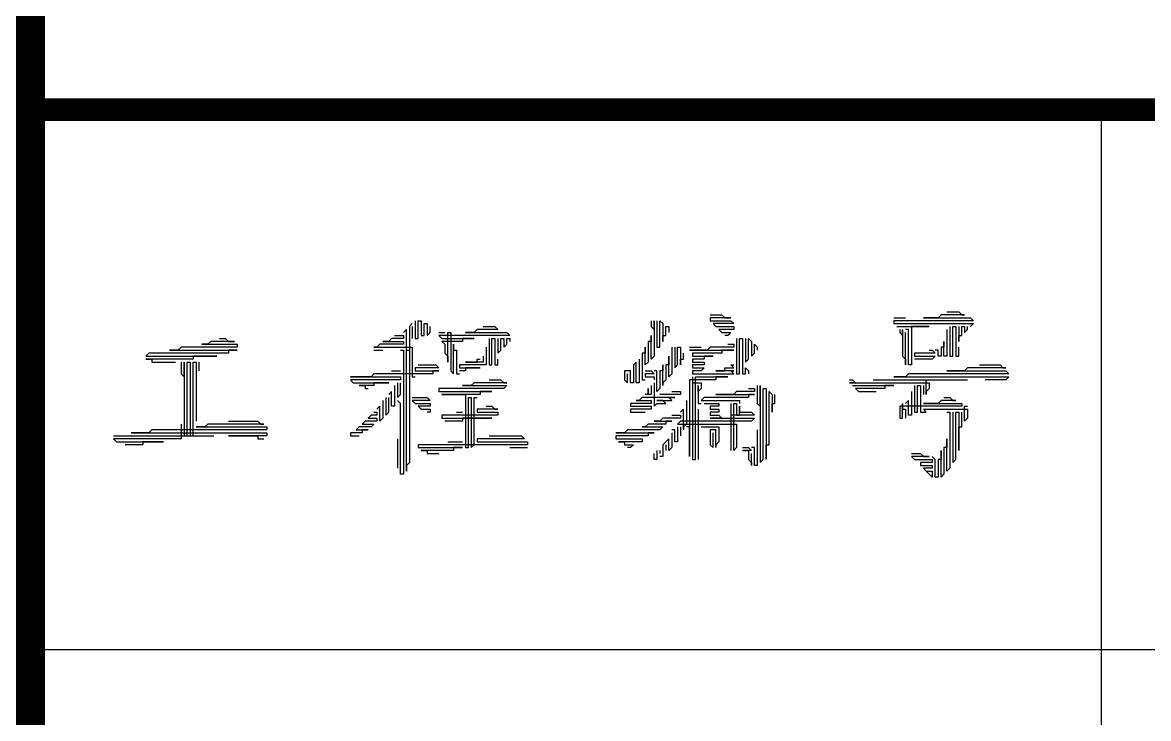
# Model space of a CAD drawing. Header units: inches. Extents: x -10386 to 73614, y -7144 to 52256.
# Drawn here: x 63614 to 66119, y -1697 to -150 of the extents above; entities that cross this region are included whole.
import ezdxf

# ---------------------------------------------------------------- set-up
doc = ezdxf.new("R2010")
doc.units = ezdxf.units.IN
doc.header["$MEASUREMENT"] = 0
doc.layers.add('TITLE_BLOCK_A1$0$TITLE', color=7, linetype='Continuous')
doc.layers.add('Viewpoint', color=8, linetype='Continuous', plot=False)

msp = doc.modelspace()

# ---------------------------------------------------------------- linework, layer by layer
at = {"layer": 'TITLE_BLOCK_A1$0$TITLE'}
for p, q in [((66014.1, -3143.5), (66014.1, -343.5)), ((36614.1, -1543.5), (63614.1, -1543.5)), ((63614.1, -1543.5), (72114.1, -1543.5))]:
    msp.add_line(p, q, dxfattribs=at)
for points, const_width in [([(63614.1, 50656.5), (63614.1, -5543.5)], 100), ([(63614.1, -343.5), (72114.1, -343.5)], 50)]:
    msp.add_lwpolyline(points, dxfattribs=dict(at, const_width=const_width))
for points in [[(65143.5, -799.5), (65169.7, -799.5), (65176.3, -806.1), (65189.4, -806.1), (65143.5, -806.1), (65143.5, -812.6), (65189.4, -812.6), (65196, -819.2), (65150, -819.2), (65156.6, -825.8), (65196, -825.8), (65196, -832.3), (65163.2, -832.3), (65169.7, -838.9), (65189.4, -838.9), (65182.8, -845.5), (65176.3, -845.5)], [(65670.3, -793), (65696.5, -793), (65703.1, -799.5), (65709.6, -799.5), (65657.1, -799.5), (65650.6, -806.1), (65617.8, -806.1), (65716.2, -806.1), (65722.8, -806.1), (65729.3, -812.6), (65630.9, -812.6), (65552.1, -812.6), (65552.1, -819.2), (65650.6, -819.2), (65729.3, -819.2), (65722.8, -825.8)], [(64481.1, -819.2), (64474.6, -825.8), (64474.6, -1127.6), (64468, -1134.2), (64468, -1147.3), (64468, -832.3), (64461.5, -838.9)], [(64481.1, -825.8), (64481.1, -852)], [(64487.7, -812.6), (64487.7, -852), (64494.3, -852), (64494.3, -812.6), (64500.8, -812.6), (64500.8, -845.5), (64507.4, -845.5), (64507.4, -819.2), (64514, -819.2), (64514, -845.5), (64520.5, -838.9), (64520.5, -825.8)], [(64638.6, -825.8), (64664.9, -825.8), (64671.5, -832.3), (64625.5, -832.3), (64619, -838.9), (64599.3, -838.9), (64691.1, -838.9), (64697.7, -845.5), (64599.3, -845.5), (64540.2, -845.5), (64546.8, -852), (64619, -852), (64592.7, -852), (64592.7, -858.6), (64546.8, -858.6), (64553.3, -865.1), (64553.3, -884.8), (64559.9, -891.4), (64559.9, -904.5), (64559.9, -838.9), (64566.5, -838.9), (64566.5, -924.2), (64573, -930.8), (64573, -865.1), (64573, -878.3), (64579.6, -878.3), (64579.6, -930.8), (64586.1, -930.8)], [(65012.2, -812.6), (65012.2, -825.8), (65018.8, -832.3), (65018.8, -812.6), (65018.8, -891.4), (65012.2, -898), (65012.2, -845.5), (65012.2, -858.6), (65005.7, -858.6), (65005.7, -904.5), (64999.1, -911.1), (64999.1, -871.7), (64999.1, -884.8), (64992.5, -884.8), (64992.5, -943.9), (64999.1, -943.9)], [(65025.3, -812.6), (65025.3, -871.7), (65031.9, -871.7), (65031.9, -812.6), (65038.5, -819.2), (65038.5, -858.6), (65038.5, -845.5), (65045, -845.5), (65045, -825.8), (65051.6, -825.8), (65051.6, -838.9)], [(65552.1, -806.1), (65578.4, -806.1)], [(65558.7, -825.8), (65565.3, -825.8), (65630.9, -825.8), (65591.5, -825.8), (65591.5, -832.3), (65591.5, -911.1), (65584.9, -911.1), (65584.9, -832.3), (65578.4, -832.3)], [(65676.8, -825.8), (65676.8, -891.4), (65683.4, -891.4), (65683.4, -825.8), (65689.9, -825.8), (65689.9, -891.4), (65696.5, -891.4), (65696.5, -871.7)], [(65696.5, -825.8), (65696.5, -858.6), (65696.5, -845.5), (65703.1, -845.5), (65703.1, -825.8), (65709.6, -825.8), (65709.6, -838.9), (65716.2, -832.3), (65716.2, -825.8)], [(64441.8, -845.5), (64461.5, -845.5), (64461.5, -852), (64435.2, -852), (64428.6, -858.6), (64415.5, -858.6), (64461.5, -858.6), (64461.5, -865.1), (64409, -865.1), (64402.4, -871.7), (64395.8, -871.7), (64481.1, -871.7), (64481.1, -878.3), (64481.1, -937.3), (64487.7, -937.3)], [(64540.2, -838.9), (64553.3, -838.9)], [(65565.3, -832.3), (65565.3, -838.9), (65571.8, -845.5), (65571.8, -832.3), (65571.8, -891.4), (65578.4, -898), (65578.4, -911.1), (65578.4, -838.9)], [(65670.3, -832.3), (65670.3, -891.4), (65663.7, -891.4), (65663.7, -858.6), (65663.7, -871.7), (65657.1, -871.7), (65657.1, -891.4), (65650.6, -891.4), (65650.6, -878.3), (65644, -878.3)], [(64052.6, -852), (64065.7, -852), (64072.3, -858.6), (64085.4, -858.6), (64032.9, -858.6), (64026.3, -865.1), (64013.2, -865.1), (64091.9, -865.1), (64091.9, -871.7), (63993.5, -871.7), (63967.3, -871.7), (63960.7, -878.3), (63941, -878.3), (64039.4, -878.3), (64091.9, -878.3), (64072.3, -878.3), (64072.3, -884.8), (63973.8, -884.8), (63895.1, -884.8), (63888.5, -891.4), (63986.9, -891.4), (64046, -891.4), (63993.5, -891.4), (63993.5, -898), (63895.1, -898), (63888.5, -898), (63901.6, -898), (63901.6, -904.5), (63954.1, -904.5)], [(64645.2, -871.7), (64645.2, -911.1), (64638.6, -911.1), (64586.1, -911.1), (64586.1, -917.6), (64632.1, -917.6), (64599.3, -917.6), (64599.3, -924.2), (64586.1, -924.2)], [(64651.8, -852), (64651.8, -911.1), (64658.3, -911.1), (64658.3, -852), (64664.9, -852), (64664.9, -911.1), (64671.5, -911.1), (64671.5, -898)], [(64671.5, -852), (64671.5, -884.8), (64678, -878.3), (64678, -852), (64684.6, -852), (64684.6, -871.7), (64691.1, -865.1), (64691.1, -852), (64697.7, -852), (64697.7, -858.6)], [(65058.2, -871.7), (65058.2, -930.8), (65051.6, -937.3), (65051.6, -891.4), (65051.6, -911.1), (65045, -911.1), (65045, -943.9), (65038.5, -950.5), (65038.5, -957), (65038.5, -911.1), (65038.5, -924.2), (65031.9, -924.2), (65031.9, -963.6), (65025.3, -970.1), (65025.3, -924.2), (65018.8, -924.2)], [(65064.7, -871.7), (65064.7, -917.6), (65071.3, -911.1), (65071.3, -871.7), (65077.8, -871.7), (65077.8, -911.1), (65077.8, -898), (65084.4, -898), (65084.4, -884.8)], [(65182.8, -865.1), (65196, -865.1), (65196, -871.7), (65143.5, -871.7), (65136.9, -878.3), (65097.5, -878.3), (65196, -878.3), (65169.7, -878.3), (65169.7, -884.8), (65104.1, -884.8), (65104.1, -891.4), (65150, -891.4), (65130.3, -891.4), (65130.3, -898), (65104.1, -898), (65104.1, -904.5), (65130.3, -904.5), (65130.3, -911.1), (65104.1, -911.1), (65104.1, -917.6), (65130.3, -917.6), (65123.8, -924.2), (65104.1, -924.2), (65104.1, -930.8), (65196, -930.8), (65189.4, -924.2), (65196, -924.2), (65156.6, -924.2), (65176.3, -924.2), (65176.3, -917.6), (65196, -917.6), (65189.4, -911.1), (65196, -911.1)], [(65097.5, -871.7), (65123.8, -871.7)], [(65202.5, -852), (65202.5, -930.8), (65209.1, -930.8), (65209.1, -852), (65215.7, -852), (65215.7, -930.8), (65222.2, -930.8), (65222.2, -917.6), (65228.8, -924.2), (65228.8, -930.8)], [(65222.2, -852), (65222.2, -904.5), (65228.8, -898), (65228.8, -852), (65235.3, -858.6), (65235.3, -891.4), (65241.9, -884.8), (65241.9, -865.1), (65248.5, -871.7), (65248.5, -878.3)], [(64395.8, -878.3), (64415.5, -878.3)], [(64454.9, -878.3), (64461.5, -878.3), (64461.5, -976.7), (64461.5, -1075.1), (64461.5, -1153.9), (64454.9, -1153.9), (64454.9, -1055.5), (64454.9, -996.4), (64448.3, -989.8)], [(64468, -878.3), (64474.6, -878.3)], [(64638.6, -891.4), (64638.6, -904.5), (64632.1, -904.5), (64599.3, -904.5), (64625.5, -904.5), (64625.5, -898), (64632.1, -898)], [(64986, -898), (64986, -950.5), (64979.4, -950.5), (64979.4, -904.5), (64972.8, -911.1), (64972.8, -917.6), (64972.8, -950.5), (64966.3, -950.5), (64966.3, -924.2), (64959.7, -924.2), (64953.2, -924.2), (64953.2, -943.9), (64959.7, -950.5), (64959.7, -930.8)], [(65630.9, -878.3), (65637.4, -878.3), (65644, -884.8), (65598.1, -884.8), (65598.1, -891.4), (65644, -891.4), (65637.4, -898), (65598.1, -898)], [(63967.3, -904.5), (63967.3, -930.8), (63973.8, -937.3), (63973.8, -904.5), (63973.8, -1003), (63973.8, -1068.6), (63980.4, -1068.6), (63980.4, -970.1), (63980.4, -904.5), (63986.9, -904.5), (63986.9, -1003), (63986.9, -1068.6), (63993.5, -1068.6), (63993.5, -970.1), (63993.5, -904.5), (64000.1, -904.5), (64000.1, -1003), (64000.1, -1035.8)], [(64006.6, -904.5), (64006.6, -924.2)], [(64494.3, -911.1), (64533.6, -911.1), (64540.2, -917.6), (64487.7, -917.6), (64487.7, -924.2), (64540.2, -924.2), (64527.1, -924.2), (64527.1, -930.8), (64428.6, -930.8), (64395.8, -930.8), (64389.3, -937.3), (64343.3, -937.3), (64441.8, -937.3), (64454.9, -937.3), (64454.9, -943.9), (64356.5, -943.9), (64343.3, -943.9), (64349.9, -950.5), (64428.6, -950.5), (64395.8, -950.5), (64395.8, -957), (64363, -957), (64376.1, -957), (64376.1, -963.6), (64382.7, -963.6)], [(64435.2, -924.2), (64454.9, -924.2)], [(64999.1, -924.2), (65012.2, -924.2), (65018.8, -930.8), (64999.1, -930.8), (64999.1, -937.3), (65018.8, -937.3), (65018.8, -943.9)], [(65742.4, -911.1), (65788.4, -911.1), (65794.9, -917.6), (65801.5, -917.6), (65716.2, -917.6), (65709.6, -924.2), (65670.3, -924.2), (65768.7, -924.2), (65801.5, -924.2), (65808.1, -930.8), (65709.6, -930.8), (65611.2, -930.8), (65584.9, -930.8), (65578.4, -937.3), (65552.1, -937.3), (65650.6, -937.3), (65749, -937.3), (65808.1, -937.3), (65801.5, -943.9), (65755.6, -943.9)], [(64448.3, -950.5), (64448.3, -983.3), (64454.9, -976.7), (64454.9, -950.5)], [(64651.8, -943.9), (64678, -943.9), (64684.6, -950.5), (64691.1, -950.5), (64619, -950.5), (64612.4, -957), (64592.7, -957), (64691.1, -957), (64684.6, -963.6), (64586.1, -963.6), (64540.2, -963.6), (64540.2, -970.1), (64638.6, -970.1), (64658.3, -970.1), (64632.1, -970.1), (64632.1, -976.7), (64546.8, -976.7), (64599.3, -976.7), (64599.3, -983.3), (64599.3, -1081.7), (64599.3, -1094.8), (64605.8, -1094.8), (64605.8, -996.4), (64605.8, -983.3), (64612.4, -983.3), (64612.4, -1081.7), (64612.4, -1094.8), (64619, -1088.3), (64619, -989.8), (64619, -983.3), (64625.5, -983.3)], [(65018.8, -950.5), (65018.8, -1003), (65025.3, -996.4), (65045, -996.4), (65038.5, -989.8), (65025.3, -989.8), (65058.2, -989.8), (65051.6, -983.3), (65064.7, -983.3), (64992.5, -983.3), (64986, -989.8), (64979.4, -989.8), (65012.2, -989.8), (65012.2, -996.4), (64966.3, -996.4), (64966.3, -1003), (65012.2, -1003), (65012.2, -1009.5), (64966.3, -1009.5), (64966.3, -1016.1), (64999.1, -1016.1)], [(65104.1, -937.3), (65104.1, -1035.8), (65104.1, -1121.1), (65110.7, -1121.1), (65110.7, -1022.6), (65110.7, -937.3), (65117.2, -937.3), (65182.8, -937.3), (65156.6, -937.3), (65156.6, -943.9), (65097.5, -943.9), (65097.5, -950.5), (65097.5, -1048.9), (65097.5, -1114.5), (65097.5, -1048.9), (65091, -1048.9)], [(65104.1, -950.5), (65123.8, -950.5), (65123.8, -957), (65123.8, -963.6), (65117.2, -970.1), (65117.2, -957), (65117.2, -996.4), (65123.8, -996.4)], [(65453.7, -943.9), (65460.3, -943.9), (65466.8, -950.5), (65453.7, -950.5), (65552.1, -950.5), (65630.9, -950.5), (65630.9, -957), (65630.9, -963.6), (65624.3, -970.1), (65624.3, -976.7), (65624.3, -943.9), (65630.9, -943.9)], [(65506.2, -943.9), (65604.6, -943.9), (65703.1, -943.9), (65716.2, -943.9)], [(64441.8, -957), (64441.8, -1003), (64435.2, -1003), (64435.2, -970.1), (64428.6, -976.7)], [(65012.2, -957), (65012.2, -976.7), (65005.7, -976.7), (65005.7, -963.6), (65005.7, -976.7), (64999.1, -976.7)], [(65058.2, -970.1), (65077.8, -970.1), (65077.8, -976.7), (65031.9, -976.7)], [(65228.8, -963.6), (65241.9, -963.6), (65241.9, -970.1), (65202.5, -970.1), (65196, -976.7), (65156.6, -976.7), (65241.9, -976.7), (65228.8, -976.7), (65228.8, -983.3), (65130.3, -983.3), (65123.8, -989.8), (65209.1, -989.8), (65209.1, -996.4)], [(65248.5, -957), (65248.5, -996.4), (65255, -1003), (65255, -957), (65255, -1055.5), (65255, -1127.6), (65261.6, -1121.1), (65261.6, -1022.6), (65261.6, -963.6), (65268.2, -963.6), (65268.2, -1062), (65268.2, -1121.1), (65268.2, -1088.3), (65274.7, -1088.3), (65274.7, -989.8), (65274.7, -970.1), (65281.3, -976.7), (65281.3, -1016.1), (65281.3, -996.4), (65287.8, -996.4), (65287.8, -976.7)], [(65460.3, -957), (65552.1, -957), (65532.4, -957), (65532.4, -963.6), (65466.8, -963.6), (65473.4, -970.1), (65512.8, -970.1)], [(65591.5, -970.1), (65591.5, -1022.6), (65584.9, -1022.6), (65584.9, -989.8), (65578.4, -996.4)], [(65598.1, -957), (65598.1, -1016.1), (65604.6, -1016.1), (65604.6, -957), (65611.2, -957), (65611.2, -1016.1), (65617.8, -1016.1), (65624.3, -1016.1), (65617.8, -1009.5), (65716.2, -1009.5), (65716.2, -1016.1), (65716.2, -1029.2), (65709.6, -1035.8), (65709.6, -1003), (65716.2, -1003)], [(65617.8, -957), (65617.8, -976.7)], [(64415.5, -989.8), (64415.5, -1029.2), (64409, -1035.8), (64409, -1003), (64402.4, -1009.5)], [(64422.1, -983.3), (64422.1, -1022.6), (64428.6, -1016.1), (64428.6, -983.3)], [(64481.1, -983.3), (64514, -983.3), (64520.5, -989.8), (64481.1, -989.8), (64487.7, -996.4), (64520.5, -996.4), (64520.5, -1003), (64494.3, -1003), (64500.8, -1009.5), (64520.5, -1009.5), (64520.5, -1016.1), (64514, -1016.1)], [(65130.3, -996.4), (65136.9, -996.4), (65163.2, -996.4), (65163.2, -1003), (65143.5, -1003), (65143.5, -1009.5), (65163.2, -1009.5), (65163.2, -1016.1), (65143.5, -1016.1), (65143.5, -1022.6), (65163.2, -1022.6), (65169.7, -1029.2), (65143.5, -1029.2), (65241.9, -1029.2), (65235.3, -1035.8), (65136.9, -1035.8), (65077.8, -1035.8), (65071.3, -1042.3), (65169.7, -1042.3), (65202.5, -1042.3), (65202.5, -1048.9), (65202.5, -1094.8), (65196, -1101.4), (65196, -1003), (65196, -996.4), (65202.5, -996.4), (65202.5, -1022.6), (65209.1, -1022.6), (65209.1, -1003), (65209.1, -1016.1), (65215.7, -1016.1), (65235.3, -1016.1), (65241.9, -1022.6), (65189.4, -1022.6)], [(65091, -989.8), (65091, -1042.3), (65084.4, -1048.9), (65084.4, -1055.5), (65084.4, -1009.5), (65077.8, -1016.1)], [(65189.4, -996.4), (65189.4, -1094.8), (65189.4, -1101.4)], [(65663.7, -983.3), (65676.8, -983.3), (65683.4, -989.8), (65689.9, -989.8), (65657.1, -989.8), (65650.6, -996.4), (65617.8, -996.4), (65703.1, -996.4), (65703.1, -1003), (65604.6, -1003), (65565.3, -1003), (65565.3, -1009.5), (65565.3, -1029.2), (65571.8, -1029.2), (65571.8, -996.4), (65571.8, -1009.5), (65578.4, -1009.5), (65578.4, -1029.2)], [(64395.8, -1016.1), (64402.4, -1016.1), (64402.4, -1022.6), (64389.3, -1022.6), (64382.7, -1029.2), (64402.4, -1029.2), (64402.4, -1035.8), (64376.1, -1035.8), (64369.6, -1042.3), (64395.8, -1042.3), (64389.3, -1048.9), (64363, -1048.9), (64356.5, -1055.5), (64382.7, -1055.5), (64369.6, -1055.5), (64369.6, -1062), (64343.3, -1062), (64343.3, -1068.6), (64363, -1068.6)], [(64645.2, -1003), (64658.3, -1003), (64664.9, -1009.5), (64671.5, -1009.5), (64625.5, -1009.5), (64625.5, -1016.1), (64671.5, -1016.1), (64671.5, -1022.6), (64573, -1022.6), (64546.8, -1022.6), (64546.8, -1029.2), (64645.2, -1029.2), (64658.3, -1029.2), (64592.7, -1029.2), (64592.7, -1035.8), (64553.3, -1035.8)], [(64579.6, -1016.1), (64592.7, -1016.1)], [(65058.2, -1022.6), (65077.8, -1022.6), (65077.8, -1029.2), (65038.5, -1029.2), (65031.9, -1035.8), (65018.8, -1035.8), (65058.2, -1035.8), (65045, -1035.8), (65045, -1042.3), (65005.7, -1042.3), (64999.1, -1048.9), (64992.5, -1048.9), (65038.5, -1048.9), (65031.9, -1055.5), (64959.7, -1055.5), (64953.2, -1062), (64933.5, -1062), (65018.8, -1062), (65005.7, -1062), (65005.7, -1068.6), (64933.5, -1068.6), (64933.5, -1075.1), (64992.5, -1075.1), (64992.5, -1081.7), (64940, -1081.7), (64953.2, -1081.7), (64953.2, -1088.3), (64972.8, -1088.3), (64966.3, -1094.8), (64959.7, -1094.8)], [(65117.2, -1009.5), (65117.2, -1108), (65117.2, -1121.1)], [(65670.3, -1016.1), (65676.8, -1016.1), (65676.8, -1114.5), (65676.8, -1140.8), (65670.3, -1147.3), (65670.3, -1075.1), (65670.3, -1094.8), (65663.7, -1094.8), (65663.7, -1153.9), (65657.1, -1160.5), (65657.1, -1101.4), (65657.1, -1121.1), (65650.6, -1121.1), (65650.6, -1160.5), (65644, -1160.5), (65644, -1121.1), (65637.4, -1114.5)], [(65683.4, -1016.1), (65683.4, -1114.5), (65683.4, -1127.6), (65689.9, -1121.1), (65689.9, -1022.6), (65689.9, -1016.1), (65696.5, -1016.1), (65696.5, -1101.4), (65696.5, -1048.9), (65703.1, -1048.9), (65703.1, -1016.1)], [(63967.3, -1042.3), (63967.3, -1075.1), (63960.7, -1075.1), (63862.3, -1075.1), (63816.3, -1075.1), (63822.9, -1081.7), (63921.3, -1081.7), (63927.9, -1081.7), (63881.9, -1081.7), (63881.9, -1088.3), (63842.6, -1088.3)], [(64072.3, -1035.8), (64137.9, -1035.8), (64144.4, -1042.3), (64151, -1042.3), (64052.6, -1042.3), (64026.3, -1042.3), (64019.8, -1048.9), (64000.1, -1048.9), (64098.5, -1048.9), (64157.6, -1048.9), (64157.6, -1055.5), (64059.1, -1055.5), (63960.7, -1055.5), (63901.6, -1055.5), (63895.1, -1062), (63855.7, -1062), (64157.6, -1062), (64157.6, -1068.6), (64072.3, -1068.6), (64137.9, -1068.6), (64137.9, -1075.1), (64151, -1075.1)], [(65071.3, -1048.9), (65071.3, -1081.7), (65064.7, -1081.7), (65064.7, -1055.5), (65058.2, -1055.5)], [(65077.8, -1048.9), (65077.8, -1068.6)], [(65123.8, -1048.9), (65163.2, -1048.9), (65163.2, -1055.5), (65163.2, -1081.7), (65156.6, -1088.3), (65156.6, -1094.8), (65156.6, -1055.5), (65150, -1055.5), (65143.5, -1055.5), (65143.5, -1088.3), (65150, -1094.8), (65150, -1062)], [(63816.3, -1068.6), (63914.8, -1068.6), (64013.2, -1068.6), (64039.4, -1068.6)], [(64448.3, -1075.1), (64448.3, -1140.8)], [(64651.8, -1068.6), (64724, -1068.6), (64730.5, -1075.1), (64632.1, -1075.1), (64625.5, -1075.1), (64625.5, -1081.7), (64724, -1081.7), (64737.1, -1081.7), (64737.1, -1088.3), (64638.6, -1088.3), (64540.2, -1088.3), (64494.3, -1088.3), (64494.3, -1094.8), (64592.7, -1094.8), (64573, -1094.8), (64573, -1101.4), (64500.8, -1101.4), (64514, -1101.4), (64514, -1108), (64540.2, -1108)], [(65058.2, -1062), (65058.2, -1094.8), (65051.6, -1101.4), (65051.6, -1075.1), (65045, -1081.7), (65038.5, -1088.3), (65038.5, -1114.5), (65031.9, -1114.5)], [(65248.5, -1055.5), (65248.5, -1134.2), (65241.9, -1134.2), (65241.9, -1094.8), (65235.3, -1094.8)], [(64559.9, -1081.7), (64592.7, -1081.7)], [(64697.7, -1094.8), (64737.1, -1094.8)], [(65025.3, -1101.4), (65025.3, -1121.1), (65018.8, -1121.1), (65018.8, -1108)], [(65031.9, -1101.4), (65031.9, -1108)], [(65045, -1088.3), (65045, -1101.4)], [(65215.7, -1094.8), (65228.8, -1094.8), (65235.3, -1101.4), (65215.7, -1101.4), (65228.8, -1101.4), (65228.8, -1108), (65228.8, -1121.1), (65235.3, -1127.6), (65235.3, -1134.2), (65235.3, -1108)], [(65591.5, -1108), (65611.2, -1108), (65617.8, -1114.5), (65630.9, -1114.5), (65591.5, -1114.5), (65598.1, -1121.1), (65637.4, -1121.1), (65637.4, -1127.6), (65611.2, -1127.6), (65611.2, -1134.2), (65637.4, -1134.2), (65637.4, -1140.8), (65617.8, -1140.8), (65624.3, -1147.3), (65637.4, -1147.3), (65637.4, -1153.9), (65637.4, -1160.5), (65624.3, -1147.3)]]:
    msp.add_lwpolyline(points, dxfattribs=at)
at = {"layer": 'Viewpoint'}
msp.add_lwpolyline([(-6785.9, 50656.5), (-6785.9, -5543.5), (36614.1, -5543.5), (36614.1, -1543.5), (63614.1, -1543.5), (63614.1, 50656.5)], close=True, dxfattribs=at)

doc.saveas('drawing.dxf')
